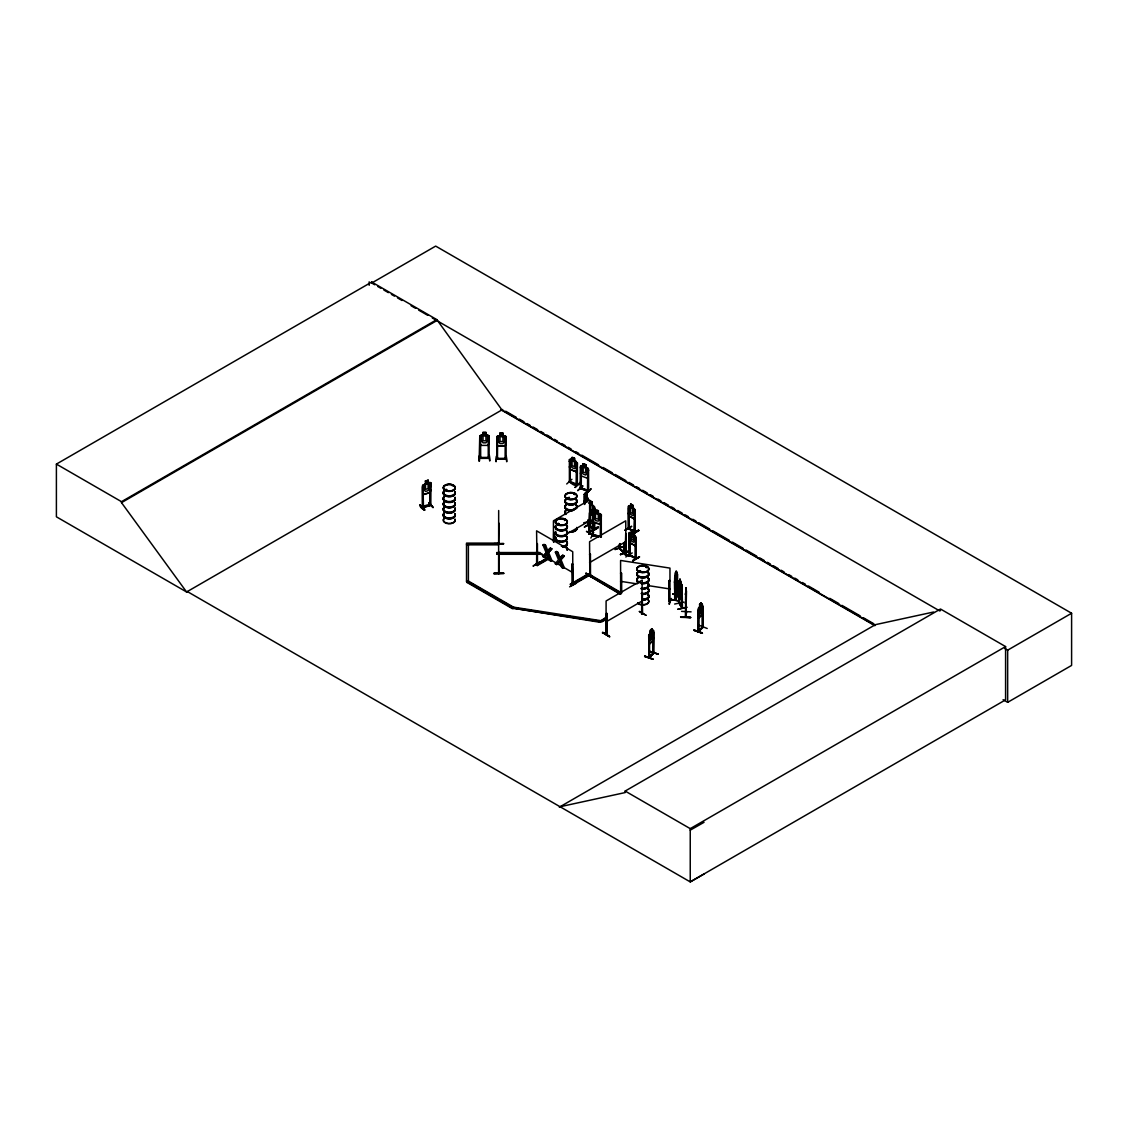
<?xml version="1.0" encoding="UTF-8"?>
<svg xmlns="http://www.w3.org/2000/svg" width="1128" height="1128" viewBox="0 0 1128 1128"><rect width="100%" height="100%" fill="white"/><g stroke="black" fill="none" stroke-linecap="round" stroke-linejoin="round"><path stroke-width="1.5" d="M685.754 597.896L685.937 595.119M686.078 599.335L685.514 603.579L686.148 596.218M686.473 611.517L685.894 617.199L685.951 587.66L685.754 589.253M680.903 617.312C710.908 618.398 660.557 615.507 690.477 617.622M430.797 505.372L430.952 504.54L429.853 505.414L430.572 505.132C432.123 502.876 418.46 507.656 423.367 507.008M430.755 505.104L422.267 507.628L423.367 507.544L423.127 486.535L423.352 507.6M685.627 593.215L685.457 594.752L686.078 588.999L685.627 616.579M674.544 582.612C673.895 581.174 677.265 571.84 677.124 577.451M674.643 582.626L674.911 579.538M677.138 579.524L674.939 586.687L677.265 579.496M670.272 599.504L679.521 601.055L670.286 599.151M685.754 590.705L685.951 587.66M685.838 596.021L685.655 597.713L685.838 587.66M685.838 598.08L685.655 599.772L685.556 598.615M686.487 590.875L686.007 612.166M686.487 612.18L685.951 617.086M691.097 611.855L681.538 611.362M675.348 599.053C673.515 602.366 679.676 594.414 676.983 595.415M677.632 595.076L677.406 594.766M577.24 485.139L577.324 462.677L577.324 485.125C572.404 486.929 567.976 478.794 570.148 482.474L570.246 461.408L569.33 461.296L570.246 461.408M570.331 482.276L569.485 481.966L577.508 484.955M576.507 463.946L577.423 464.059L576.507 463.946L576.422 484.814L577.409 484.899M587.505 467.838L588.435 469.093L588.435 491.526L588.351 469.093L587.505 467.838L581.272 465.61L580.441 466.216L580.356 488.579L580.666 487.62L587.716 490.497M581.174 467.979L581.258 488.875L581.357 467.824L580.441 467.711L581.357 467.824M587.674 490.525L588.619 491.371L580.582 488.368L580.624 467.556M649.559 657.427L649.559 634.472L650.447 630.298L651.913 628.677L651.942 631.412L652.999 630.185L653.549 630.721M699.656 606.864L698.824 608.514L698.866 631.468C694.439 632.709 710.654 620.64 698.105 631.722L698.105 609.317L699.712 606.906L699.571 604.27L701.264 602.747L699.571 604.27M698.02 616.142L698.599 618.257L698.528 607.851L702.363 604.241L702.406 627.549L702.899 606.201L703.266 627.14L698.345 631.877L698.542 610.431M675.587 584.29L675.066 588.308L675.757 584.515L676.462 585.39L675.926 583.543M675.094 583.768L676.292 574.42L675.517 576.055L675.39 599.87M702.871 611.545L702.236 614.506L698.556 618.102M702.772 611.517L702.377 614.591L698.514 618.214M682.13 592.877L681.679 594.851L682.102 592.792M677.152 584.276L675.475 591.255M675.122 599.56L674.699 600.237L674.671 577.804L676.997 572.249L677.364 595.542L677.604 574.194M644.807 655.946L653.056 659.203L644.567 656.566M702.307 632.808C676.715 623.883 719.481 639.35 694.044 630.326M498.675 510.519L498.604 573.616L498.618 572.291L499.069 572.869M499.013 552.212L499.013 573.644L499.041 572.812M446.251 490.201L445.264 489.651M445.461 489.778L446.533 489.355M446.392 490.158L445.602 489.439M446.914 490.13L446.73 489.707M452.342 485.858L452.92 485.59M559.093 524.168L558.191 523.392L557.303 524.168M558.022 523.575L558.6 523.801M557.866 524.097L558.741 524.125M569.414 497.377A5.964 3.44 0 0 0 566.749 498.266L568.695 498.054M564.62 520.431L565.213 519.881L564.747 520.459M573.955 494.332L574.631 493.895L574.476 494.628M640.45 571.247L639.139 571.022L640.45 570.754M646.767 567.44L646.02 567.44M646.654 567.483L645.935 567.384M682.13 585.968L682.045 608.387L682.13 585.968L679.282 580.483L680.085 581.639L679.987 579.087L679 603.184M682.017 608.316L682.13 586.955L682.44 608.344L678.971 602.437L679.662 602.86M681.82 607.118L682.102 607.597M683.667 602.126L674.629 604.044M679.507 593.441L679.817 594.202L680.367 592.778L681.213 596.543L681.241 590.593L680.353 591.608L679.507 587.674L680.903 599.461L680.875 596.754M585.841 573.616C607.428 586.109 571.558 565.072 592.99 576.93M586.165 573.376L593.046 577.296M602.366 632.879C603.057 630.425 618.356 643.496 602.69 632.3M428.203 482.84L430.995 482.911L429.923 492.527L423.493 494.431M430.995 489.806L430.036 492.64L423.479 494.6L422.704 485.421L425.411 483.672M634.26 519.077L635.092 516.934L634.331 519.035L629.029 516.074L628.352 513.113M635.064 545.698L629.847 542.681L629.156 539.734L629.833 542.695L635.05 545.712L635.91 543.541M623.234 546.727L614.957 549.548L623.023 546.558M648.783 642.199L648.699 635.275L653.098 630.214M649.587 657.384L653.634 653.027L648.755 657.694L648.755 635.261L650.447 632.864L650.306 630.242L651.998 628.705M430.924 505.344L422.464 507.84L422.563 485.364L430.008 482.305M420.095 504.907C431.686 514.749 418.291 507.896 420.152 504.851M424.466 510.152L420.095 505.189L424.537 510.209M577.24 469.53L576.366 471.842L570.148 469.544L569.33 466.696M588.351 475.945L587.476 478.258L581.258 475.96L580.441 473.111M489.199 442.796L488.128 445.405L480.739 445.405L479.767 442.796M505.118 446.166L497.73 446.11L496.757 443.558L497.73 446.166L505.118 446.166L506.19 443.558L506.19 436.649M679.493 588.633L680.015 582.654L681.481 591.946L681.002 599.447M621.415 573.278L620.583 573.151L621.415 573.278L621.415 593.384M620.485 594.005L620.611 593.032L620.795 593.793M620.456 593.497L621.26 591.1M669.115 580.652L670.046 580.596L669.115 580.652L669.186 601.591L669.976 601.703L669.961 568.103L620.583 560.461L620.654 594.089M669.017 600.97L670.06 600.66L670.145 601.478L669.031 601.548L669.2 580.469M669.144 601.548L669.961 601.421M668.946 603.861L671.329 598.46L669.355 604.27M631.75 526.423L624.997 530.019M533.206 566.143L540.002 561.871L533.262 565.805M584.389 527.213L591.185 522.941L584.445 526.875M625.786 556.978L632.202 552.931M513.085 608.203L513.564 607.16L600.519 620.611L600.04 622.303L513.085 608.203L600.04 621.655L600.519 620.611M513.085 608.852L513.564 607.16L468.388 581.075L466.527 581.075M675.094 581.724L675.517 582.908L676.715 578.34L676.292 573.574M675.503 587.688L676.292 581.258L675.517 582.908M675.376 588.661L674.812 589.859L676.842 585.742M676.151 588.478L675.644 590.381L676.151 589.338M675.164 600.237L675.489 572.615C677.265 567.313 675.559 576.422 676.899 572.234M675.658 572.77L676.151 571.727L675.658 573.63M675.009 578.875L675.066 600.336M675.517 580.849L676.292 579.214L676.321 589.493M679.014 595.217L672.979 593.906M675.348 599.194L677.491 594.738M674.77 600.223L677.237 595.02M536.745 563.45L537.506 564.635L536.745 564.211M587.702 525.493L587.773 520.234M588.449 525.084L587.674 524.675L588.449 525.295M588.365 525.845L588.619 520.445M593.864 528.214L594.766 528.369L587.984 525.267L587.998 520.093M594.047 528.722L594.766 529.131L588.689 525.169M572.107 584.163L572.798 585.291L572.728 551.705L536.59 530.837L537.069 564.733M572.037 584.896L573.052 585.122L572.347 563.901L572.728 585.249L572.051 584.938L572.347 563.901M629.114 555.258L629.791 555.568M479.767 435.916L479.132 460.957M479.527 460.943L479.555 455.374L479.09 461.014M496.517 456.163L496.066 461.761L496.602 455.797M628.423 528.651L634.782 531.175L635.092 532.472L635.022 510.025L629.128 505.682L628.352 506.232L628.324 528.637L635.022 532.43M629.241 528.031C627.379 527.269 630.185 528.355 628.86 528.947L629.227 507.938M629.297 528.849L629.227 514.904M634.641 511.069L634.317 532.063L634.641 511.069L635.318 532.331L634.57 531.894M566.707 483.968L571.924 479.287M577.79 490.708L582.922 486.041M590.861 538.056L593.737 532.374M619.596 548.137L619.991 548.011M624.235 542.568L624.292 553.044L619.089 548.462L619.159 544.965M619.906 548.758L619.441 544.852M623.713 551.775L624.588 552.917L623.995 552.424M623.699 552.607L624.052 543.781M595.429 510.18L595.485 512.916L593.991 513.494L593.991 518.288L595.485 520.614L598.291 521.136L599.786 519.359L599.786 514.565L598.291 513.423L598.418 510.73C593.229 507.276 597.502 514.819 593.384 512.366L592.397 513.169L593.427 512.464M593.356 512.422L600.322 513.719L601.28 514.833L601.309 537.182M593.201 514.819L592.369 514.664L593.201 514.819L593.215 535.729M598.39 513.367L601.379 514.819L600.378 524.026L593.427 522.645M593.328 522.786L592.426 519.994L593.328 522.786L600.378 524.026M600.491 516.159L601.407 516.13L600.491 516.159L600.491 537.027M592.426 513.113L592.355 535.574L592.609 534.545L600.392 536.477M593.3 514.636L593.159 535.701M601.309 536.42L593.399 534.968M589.817 532.909L589.197 534.052L589.577 512.648L589.309 533.981M625.8 554.341C624.884 556.428 626.548 552.114 625.279 554.37M642.565 613.773L642.241 592.778L641.804 614.168L642.015 613.378M649.559 656.665L649.178 657.018M653.606 630.637L653.197 653.394M574.067 494.374L574.857 494.12M558.515 524.097L557.697 523.604M565.156 519.923L564.423 520.318M550.422 548.039L546.925 551.818L544.5 545.839L542.977 544.951L544.034 544.345L545.571 545.233L547.982 551.197L550.422 548.039L551.888 548.871L547.658 553.411L550.831 561.152L551.888 560.545L548.73 552.805M559.319 558.98L560.376 558.36L557.965 552.396L556.428 551.507L555.371 552.114L556.908 553.002L559.319 558.98L561.772 555.808L562.83 555.202L564.282 556.034L560.066 560.574L563.239 568.315L564.296 567.694L561.124 559.953M560.376 558.36L562.83 555.202M542.977 544.951L546.079 552.579L542.878 556.555L544.331 557.401L546.826 554.172L549.294 560.264L550.831 561.152M547.052 554.638L544.331 557.401M555.371 552.114L558.487 559.742L555.272 563.718L556.724 564.564L559.234 561.335L561.688 567.426L563.239 568.315M560.292 560.729L556.724 564.564M546.079 553.298L542.878 556.555M547.658 553.411L551.888 548.871M560.066 560.574L564.282 556.034M681.608 598.066L681.002 596.881M479.611 457.39L480.655 457.362L480.683 458.335L480.584 437.283L479.71 437.283M479.611 458.151L480.486 458.123M506.063 458.884L496.799 458.842M624.574 552.184L619.145 548.462L619.54 547.602M619.963 548.8L619.906 543.541M584.205 494.374L585.545 495.164L585.545 492.584M650.63 630.439L651.589 629.509L650.63 631.299M649.291 636.389L649.136 657.836L653.916 653.126L653.916 632.258L653.197 632.596L653.14 653.507M653.916 632.258L653.197 632.596M658.202 654.141L649.954 651.321M702.335 604.354L701.207 605.44L701.122 602.846L701.926 605.496L701.122 613.124L699.628 614.577L698.824 613.308M653.521 653.549L654 652.351L653.14 652.745M649.333 656.665L653.14 652.971M703.181 606.3L702.462 606.624M702.42 626.66L702.786 626.83M707.214 628.479L698.965 625.222M679.028 603.297L681.975 608.316M479.767 435.972L482.911 434.999M479.879 436L480.824 435.084L488.057 435.14L489.101 436M505.048 435.901L506.091 436.748L506.134 459.138L496.799 459.152L496.757 436.663L499.901 435.746M496.757 436.733L497.815 435.831L505.09 435.817L503.046 435.746M570.26 459.251L569.33 459.815L571.981 459.871M570.176 459.209L577.268 462.734M574.688 458.236L575.858 467.034L574.533 468.599L572.065 467.697L570.74 465.145L570.74 460.351L572.065 459.984C569.203 454.443 578.579 460.224 572.065 457.418M574.631 460.844L576.394 461.437M581.272 465.61L580.525 466.287M585.728 464.694L583.077 463.721L585.728 464.694L585.644 467.316L586.969 468.656L586.969 473.45L585.644 475.015L583.176 474.098L581.851 471.56L581.851 466.766L583.176 466.4L583.232 463.777L583.176 466.4M585.728 467.26L585.784 464.637M570.331 481.543L577.099 484.349M587.617 470.362L588.534 470.475L587.617 470.362L587.646 491.314L587.801 470.207M576.436 484.786L576.69 463.791M580.06 482.333L575.266 487.493M574.829 487.366L580.441 482.869M581.343 487.902L581.033 488.861M581.442 488.17L588.52 490.553M585.94 493.782L591.157 488.706L586.377 493.895M588.901 533.911L589.648 533.474M589.789 533.713L589.577 499.958L553.439 520.826L553.439 541.891M590.423 554.158L589.577 554.384L590.423 554.158L590.494 574.984L589.62 575.195M625.969 554.539L625.73 520.826L589.577 541.708L589.803 575.435L589.817 554.511M606.103 633.753L606.469 633.88M606.779 634.119L606.032 634.556L606.103 600.956L642.241 580.088L641.564 614.041L642.481 613.773L641.635 613.914M606.906 633.598L606.469 634.641M558.938 524.182L558.43 524.548A5.978 3.454 0 0 0 557.133 525.056M639.252 570.74L640.027 570.683M638.871 571.135L640.168 571.558L640.112 570.599M653.591 652.28L653.972 653.084M702.885 626.815L698.881 630.792M628.423 506.303L629.17 505.781M629.241 532.924L629.974 532.402L635.022 535.391L635.811 543.597M479.71 457.39L479.809 458.391L489.199 458.335M479.71 458.151L489.199 458.151M479.64 457.601L489.199 457.573M506.091 438.031L505.231 438.031L505.118 459.096L505.118 458.137L506.19 458.137M496.799 458.391L506.19 458.335M649.22 657.751L649.122 636.925M702.829 627.563L702.236 604.326M590.014 503.342L590.014 500.776L592.256 502.045L592.256 504.625M592.186 502.087L589.93 500.818M594.682 513.466L594.498 506.796L588.816 502.848L590.085 503.483M593.821 508.037L594.682 508.249L593.821 508.037L593.821 513.254M554.045 533.163L554.045 541.539M536.815 543.372L536.59 564.465M589.14 534.052L589.817 512.775M587.801 524.746L588.619 524.872M586.447 531.485L593.554 535.264L586.729 531.373M594.682 529.088L593.751 528.863L594.442 529.258L594.682 522.165M591.269 530.766C603.593 522.123 596.909 530.639 591.312 530.823M591.636 531.373L598.362 527.425M572.968 564.24L572.122 564.028M625.053 554.779L625.73 533.516L625.969 554.595M625.405 554.877L625.969 533.643M629.791 534.7L629.17 534.348L629.861 555.611M633.682 534.461L634.641 536.04L634.641 540.834L633.527 542.244L631.454 541.045L630.341 538.352L631.384 530.654L633.682 531.894L633.527 534.545L635.91 536.646L635.924 559.065L635.233 558.755L635.473 537.675L636.15 558.938L629.551 555.089M636.079 538.028L635.233 537.802M622.882 552.241L629.325 555.921M590.494 574.984L590.127 574.096L589.507 575.294M589.803 574.674L590.254 574.307M569.598 586.828L576.38 583.261M629.988 554.609L629.1 554.426L629.861 554.849M635.854 558.261C635.473 557.768 634.796 558.43 629.212 555.286L629.241 532.811L631.539 533.304M635.402 557.951L629.861 555.075L636.051 558.064M632.667 560.531L639.435 556.626L632.723 560.602M606.709 613.294L606.906 634.359L606.949 613.42M641.804 614.168L642.481 592.905M639.364 611.475L646.189 615.352M639.393 611.503L645.836 615.183M606.103 634.429L607.033 634.274L606.328 634.641L606.328 613.773M187.417 591.594L186.684 592.031L56.4 516.807L56.4 464.101L371.732 282.042L436.832 319.619L501.932 409.915L874.651 625.109M371.732 282.042L371.732 283.015L435.676 246.101L1071.6 613.251L1071.6 665.421L1007.656 702.335L1003.088 699.684M56.4 464.101L121.5 501.678L436.832 319.619M704.041 874.031L690.237 881.899L187.333 591.551L186.585 591.974L121.5 502.651L436.832 320.592M186.585 591.974L502.665 409.492M500.014 599.983L513.564 607.809L512.253 608.57L467.077 582.485L468.388 581.075M467.077 582.485L468.388 581.724L496.997 598.249M544.5 545.839L545.571 545.233M566.989 533.882L589.577 520.84M630.566 504.033L632.864 505.274L633.837 509.419L633.837 514.213L632.723 515.623L630.651 514.424L629.537 511.731L629.537 506.937L630.651 506.726L630.651 503.99L632.864 505.274M632.864 507.84L632.723 505.358M549.336 558.614L537.295 565.565L535.969 564.804L548.025 557.204M535.969 564.804L548.025 557.852M556.908 553.002L557.965 552.396M634.303 508.672L635.092 510.025M549.336 557.965L537.295 564.916L535.969 564.155M549.294 560.264L550.351 559.657L548.504 555.089M635.247 511.421L634.401 511.21M555.272 563.718L556.344 563.112M624.94 530.329L631.44 526.311M561.688 567.426L562.759 566.806M629.071 528.44L634.909 531.64M634.331 532.035L635.261 532.261M633.175 533.135L638.631 530.047L633.555 533.784M633.175 533.572L638.659 530.414M633.513 533.713L638.97 530.611M589.577 562.576L625.73 541.708M467.077 581.836L512.253 607.921L513.564 607.16M619.878 592.553L589.761 575.167L571.642 585.615L570.331 584.205L588.407 573.771L621.387 592.778M574.843 582.245L586.898 575.294M570.331 584.205L571.642 584.967L589.93 574.603M606.103 619.427L601.576 622.036L600.265 621.274L606.3 617.143M600.265 621.274L606.3 617.791M600.265 620.626L601.576 621.387L606.103 618.764M606.103 621.824L642.241 600.956M559.319 807.169L875.399 624.672L933.631 612.01M560.052 806.731L625.152 792.575L625.152 791.066L940.484 609.007L1005.584 646.584L1005.584 699.839L690.237 881.899L690.237 828.643L1005.584 646.584M940.484 610.516L939.751 610.953L432.292 317.969M1004.639 648.417L1007.656 650.165L1071.6 613.251M690.237 830.166L704.041 822.298M592.383 535.335L599.081 536.576M446.716 490.13L446.321 490.257M567.144 497.815L568.456 497.815M568.258 498.195L567.342 498.195M567.553 498.703L568.399 498.449M670.06 600.914L669.2 600.815M619.681 548.363L623.713 551.987M628.747 551.747L620.4 554.497L628.747 551.761M620.4 554.497C636.897 548.617 625.758 550.69 620.682 554.736M593.159 534.94L592.355 535.574M569.428 481.219L570.232 481.487M587.843 490.299L587.942 491.047M425.355 481.05L428.161 480.218L428.062 482.897L429.514 483.39L429.514 488.184L428.104 490.652L425.496 491.427L424.1 489.792L424.1 484.998L425.496 483.729L425.355 481.05L428.104 480.387M422.619 507.797L422.365 486.76L423.282 486.704M429.853 505.414L429.937 484.518L430.713 484.279M428.682 502.75L433.067 507.671L429.148 502.609M584.163 494.29L584.248 502.806M587.209 501.622L586.729 494.12L586.588 502.383L585.446 500.832M584.558 495.77L584.558 504.47M589.549 520.939L592.524 520.29M592.538 520.628L583.669 522.8M679.507 586.588L680.974 595.88L680.974 583.402L681.763 584.459M678.971 603.311L679.056 580.835L679.267 590.818L681.679 594.851M679.267 590.818L679.056 587.716M678.844 592.567L679.972 597.727M679.352 603.212L681.777 607.287M686.839 607.118L677.759 609.275M686.839 607.4L677.801 609.303M569.245 481.416L570.148 481.712M569.513 482.009L569.654 481.233M570.021 482.446L570.063 481.726M581.258 488.114L580.497 487.874M629.452 554.327L629.65 555.568M628.55 528.412L633.259 531.133M634.57 531.133L634.881 531.669M677.35 595.598L677.167 572.601M489.073 457.601L479.809 457.601M488.339 458.123L489.002 458.123M489.143 458.377L489.101 435.93M505.259 458.123L506.091 458.137M622.571 552.353L629.382 556.245M567.652 497.885L567.962 497.744M558.43 524.548L557.584 524.294M594.4 529.258L594.442 522.306M635.572 558.557L635.473 544.627M628.62 528.454L628.381 507.727L629.001 508.079M619.385 548.293L624.517 552.889L624.517 542.455M585.446 495.178L585.446 502.891L585.404 492.471L586.729 494.12M499.013 523.209L498.689 544.627L499.013 543.259M494.05 543.597L503.638 543.569L497.251 543.893M497.251 543.71L503.638 543.851M494.05 573.221C523.604 572.911 473.661 574.124 503.638 573.193M494.05 573.588L503.638 573.644M482.911 432.489L486.055 432.489M499.901 435.817L499.901 433.18L503.046 433.18L503.046 435.817L504.512 436.748L504.512 441.541L502.947 443.6L500.014 443.6L498.435 441.541L498.435 436.748L500.014 435.901L500.014 433.265M499.901 433.237L503.046 433.237L502.947 435.901M486.055 434.999L489.199 435.958M489.101 437.283L488.241 437.283L488.241 458.391L489.199 457.39M479.71 437.467L480.584 437.467M488.241 437.467L489.101 437.467M496.701 438.031L497.575 438.031L497.476 459.152C498.943 457.799 495.178 458.123 497.575 458.095M496.701 438.228L497.575 438.228M505.231 438.228L506.091 438.228M489.34 455.416L489.735 461.014L489.27 455.077M466.527 544.189L498.477 544.189M466.527 544.838L498.477 544.838L498.477 543.118L466.527 543.118L466.527 581.724L468.388 581.724L468.388 544.189M540.101 552.551L496.771 552.551L496.771 554.285L541.835 554.285M496.771 553.199L536.632 553.199M496.771 553.636L541.835 553.636M685.754 592.045L685.471 617.072M680.931 617.044L690.505 617.369M590.184 574.899L590.184 554.031M651.857 631.384L652.661 631.454L651.857 639.082L650.362 640.535L649.559 639.266M620.583 581.329L635.91 583.712M647.824 585.545L669.961 588.971M515.313 608.091L518.781 608.626M522.264 609.162L525.747 609.698M529.215 610.234L541.398 612.123M544.866 612.659L548.349 613.195M551.832 613.731L555.3 614.266M558.783 614.816L562.266 615.352M565.734 615.888L570.951 616.692M579.651 618.031L591.819 619.921M595.302 620.456L600.519 621.26M675.489 572.615L675.037 576.323M674.643 589.507L674.572 582.57M672.866 594.089L679.155 594.921L672.852 594.244M592.369 535.532L598.968 536.745M679.267 602.972L679.662 603.691L679.634 593.201M669.961 600.66L669.835 601.689M506.218 455.797L506.726 461.761L506.275 456.163M694.016 630.425L702.321 633.231M658.216 654.184L649.714 651.617M570.26 469.431L576.366 471.687M582.584 485.971L577.86 490.37M580.441 488.579L588.351 491.498M594.104 528.764L594.061 523.547M629.509 555.103L629.311 532.881M588.055 524.52L588.449 525.845L588.379 520.586M639.999 570.81L640.605 570.951M569.386 482.22L569.386 459.759M592.115 504.625L594.357 506.824M590.014 504.371L592.115 505.555M590.014 509.165L592.115 510.349M590.014 511.224L592.115 512.408L593.229 510.984L593.229 506.19L592.115 504.709M589.803 513.508L592.411 515.059M598.348 527.41L591.312 531.119M587.998 525.31L592.665 527.974M587.773 525.451L592.426 528.115M589.817 532.881L589.14 533.502M602.69 632.596L609.557 636.559L602.648 632.681M371.732 283.015L374.764 284.764M377.795 286.512L380.827 288.26M383.844 290.009L388.384 292.631M391.416 294.38L394.447 296.128M397.479 297.877L402.019 300.499M411.1 305.744L415.64 308.367M418.671 310.115L427.752 315.346M505.711 411.241L516.356 417.388M519.402 419.151L523.97 421.787M527.002 423.536L530.047 425.298M533.093 427.047L537.661 429.683M540.707 431.446L543.738 433.208M546.784 434.957L551.352 437.594M554.398 439.356L557.429 441.104M561.998 443.741L565.043 445.504M568.089 447.252L571.12 449.014M575.689 451.651L578.734 453.4M581.78 455.162L598.517 464.821M603.071 467.457L612.208 472.731M615.239 474.479L625.899 480.627M628.93 482.389L633.499 485.026M636.544 486.774L639.59 488.537M642.636 490.299L647.19 492.922M650.236 494.684L653.281 496.447M657.836 499.069L660.881 500.832M663.927 502.594L668.495 505.231M671.541 506.98L674.572 508.742M677.618 510.49L682.186 513.127M685.232 514.89L688.263 516.638M692.832 519.275L695.877 521.037M698.923 522.786L709.568 528.933M712.614 530.696L729.351 540.354M732.382 542.117L743.042 548.264M746.073 550.013L756.733 556.174M759.764 557.923L764.333 560.56M767.378 562.322L770.424 564.071M773.47 565.833L778.024 568.47M781.07 570.218L784.115 571.981M788.669 574.617L791.715 576.366M794.761 578.128L797.806 579.877M802.375 582.513L805.406 584.276M808.452 586.024L819.097 592.186M829.757 598.333L838.88 603.593M841.925 605.355L860.185 615.888M863.216 617.65L873.876 623.798M500.931 409.774L874.877 625.673M629.17 515.975L634.274 518.922M629.142 535.278L635.825 539.114M549.364 548.645L550.831 549.491M561.772 555.808L563.224 556.654M620.076 593.525L588.449 575.266L620.076 594.188M536.59 551.705L572.728 572.573M625.152 791.066L690.237 828.643M505.09 435.746L506.19 436.719M536.618 564.437L537.436 564.592L537.436 543.724M430.952 482.854L430.811 505.4M429.937 484.518L429.994 505.584M429.119 502.566L433.067 507.233M585.644 493.317L586.391 495.178L585.644 494.177M586.588 496.658L587.519 497.829L584.572 494.008M585.446 496.038L586.588 497.589M679.225 594.005L681.707 598.051M680.184 596.698L680.79 597.727M680.184 597.558L680.79 598.587M679.987 579.087L680.974 583.402M680.184 579.947L680.804 581.836L680.184 580.793M556.428 551.507L558.304 556.076M479.879 442.782L480.824 445.264M649.756 651.505L657.948 654.014M681.65 584.544L682.003 585.968M676.744 575.534L677.026 577.437M674.671 584.656L675.037 586.701M584.304 501.184L584.671 504.174L584.262 501.142M682.031 590.79C676.433 576.732 681.58 584.741 681.932 590.818M685.457 601.576L685.627 603.593M1007.656 650.165L1007.656 702.335M630.721 504.117L630.721 506.683M630.016 541.525L630.087 555.484M623.77 543.879L623.742 552.664M621.5 573.08L621.5 593.201M619.624 543.64L619.681 548.913M600.589 515.975L600.589 536.843M594.428 506.782L594.428 512.013M594.061 507.896L594.061 513.113M593.821 523.688L593.836 528.99L593.751 528.101M592.115 502.143L592.115 514.974L590.014 513.79L590.014 500.776M554.285 533.29L554.285 541.666M553.679 533.643L553.679 542.032M537.21 543.865L537.295 565.565M489.199 435.901L489.199 442.853M479.879 435.944L479.879 442.839M428.161 480.218L428.104 482.953M369.18 281.845L369.18 285.299M121.5 501.678L121.5 502.651M648.121 578.241A6.063 3.497 0 0 1 647.683 582.119A6.063 3.497 0 0 1 641.31 583.359M638.589 582.457A6.063 3.497 0 0 1 637.63 578.241M648.036 578.593A5.964 3.44 0 0 1 647.613 582.415A5.964 3.44 0 0 1 641.324 583.641M638.659 582.753A5.964 3.44 0 0 1 637.701 578.593M648.022 583.106A5.936 3.426 0 0 1 647.585 586.898A5.936 3.426 0 0 1 641.338 588.125M637.137 583.923A5.936 3.426 0 0 1 637.729 583.106M648.121 572.474A6.063 3.497 0 0 1 642.875 577.719A6.063 3.497 0 0 1 637.63 572.474M648.036 577.635A5.964 3.44 0 0 1 647.613 581.456A5.964 3.44 0 0 1 641.324 582.683M639.886 582.33A5.964 3.44 0 0 1 637.701 577.635M648.036 572.841A5.964 3.44 0 0 1 642.875 578.001A5.964 3.44 0 0 1 637.701 572.841M648.121 577.945A6.063 3.497 0 0 1 647.683 581.822A6.063 3.497 0 0 1 641.31 583.063M639.844 582.725A6.063 3.497 0 0 1 637.63 577.945M648.121 572.178A6.063 3.497 0 0 1 642.875 577.423A6.063 3.497 0 0 1 637.63 572.178M648.036 571.868A5.964 3.44 0 0 1 642.875 577.043A5.964 3.44 0 0 1 637.701 571.868M648.05 583.416A5.978 3.454 0 0 1 647.613 587.251A5.978 3.454 0 0 1 641.324 588.478M648.022 599.518A5.936 3.426 0 0 1 645.851 604.199A5.936 3.426 0 0 1 637.729 602.944M648.036 589.253A5.964 3.44 0 0 1 642.875 594.414M648.036 594.047A5.964 3.44 0 0 1 642.875 599.208M648.05 599.828A5.978 3.454 0 0 1 645.865 604.537A5.978 3.454 0 0 1 637.701 603.283M648.121 588.59A6.063 3.497 0 0 1 647.683 592.468A6.063 3.497 0 0 1 641.31 593.723M648.05 588.28A5.978 3.454 0 0 1 647.613 592.115A5.978 3.454 0 0 1 641.324 593.342M648.036 583.937A5.95 3.44 0 0 1 647.599 587.759A5.95 3.44 0 0 1 641.338 588.985M648.064 583.655A5.992 3.454 0 0 1 647.627 587.491A5.992 3.454 0 0 1 641.324 588.731M648.036 595.006A5.964 3.44 0 0 1 642.875 600.181M648.121 594.653A6.063 3.497 0 0 1 642.875 599.899M648.121 594.357A6.063 3.497 0 0 1 642.875 599.602M648.121 588.886A6.063 3.497 0 0 1 642.875 594.132M576.211 505.33A6.063 3.497 0 0 1 576.817 507.995M573.997 510.124A6.063 3.497 0 0 1 566.679 509.56A6.063 3.497 0 0 1 565.72 505.33M572.502 510.744A5.964 3.44 0 0 1 566.228 509.518A5.964 3.44 0 0 1 565.791 505.696M576.126 505.696A5.964 3.44 0 0 1 576.93 507.417M565.791 513.635A5.964 3.44 0 0 1 565.791 510.194M576.211 499.577A6.063 3.497 0 0 1 570.965 504.822A6.063 3.497 0 0 1 565.72 499.577M566.679 498.858A6.063 3.497 0 0 1 569.4 497.941M576.126 504.738A5.964 3.44 0 0 1 570.965 509.898A5.964 3.44 0 0 1 565.791 504.738M576.14 499.944A5.978 3.454 0 0 1 570.965 505.118A5.978 3.454 0 0 1 565.791 499.944M566.735 499.225A5.978 3.454 0 0 1 569.414 498.322M576.211 505.034A6.063 3.497 0 0 1 575.252 509.264M573.997 509.828A6.063 3.497 0 0 1 566.679 509.264A6.063 3.497 0 0 1 565.72 505.034M576.211 499.281A6.063 3.497 0 0 1 570.965 504.526A6.063 3.497 0 0 1 565.72 499.281M566.679 498.562A6.063 3.497 0 0 1 569.4 497.645M576.126 498.971A5.964 3.44 0 0 1 570.965 504.145A5.964 3.44 0 0 1 565.791 498.971M565.791 514.495A5.964 3.44 0 0 1 565.791 511.054M576.916 528.651A5.95 3.44 0 0 1 569.428 531.979M569.428 531.64A5.936 3.426 0 0 0 576.704 527.439A5.95 3.44 0 0 1 570.965 531.753M566.552 536.167A5.992 3.454 0 0 1 562.139 541.313A5.992 3.454 0 0 1 555.568 536.999M566.609 525.408A6.063 3.497 0 0 1 562.153 530.639A6.063 3.497 0 0 1 555.498 526.254M557.077 524.689A6.063 3.497 0 0 1 558.332 524.139M566.538 525.775A5.978 3.454 0 0 1 562.139 530.921A5.978 3.454 0 0 1 555.582 526.607M566.609 525.112A6.063 3.497 0 0 1 562.153 530.343A6.063 3.497 0 0 1 555.498 525.958M557.077 524.393A6.063 3.497 0 0 1 558.332 523.843M566.524 524.816A5.964 3.44 0 0 1 562.139 529.948A5.964 3.44 0 0 1 555.596 525.648M557.147 524.097A5.964 3.44 0 0 1 558.374 523.547M566.538 531.528A5.978 3.454 0 0 1 562.139 536.674A5.978 3.454 0 0 1 555.582 532.36M566.609 531.175A6.063 3.497 0 0 1 562.153 536.392A6.063 3.497 0 0 1 555.498 532.021M566.609 530.879A6.063 3.497 0 0 1 562.153 536.096A6.063 3.497 0 0 1 555.498 531.725M566.538 530.569A5.978 3.454 0 0 1 562.139 535.715A5.978 3.454 0 0 1 555.582 531.401M566.552 536.35A5.992 3.454 0 0 1 562.139 541.51A5.992 3.454 0 0 1 555.568 537.182M566.51 536.9A5.95 3.44 0 0 1 562.139 542.032A5.95 3.44 0 0 1 555.611 537.732M566.552 536.59A5.992 3.454 0 0 1 562.139 541.736A5.992 3.454 0 0 1 555.568 537.421M566.538 542.187A5.978 3.454 0 0 1 562.9 547.249M566.609 541.525A6.063 3.497 0 0 1 562.928 546.657M566.524 541.229A5.964 3.44 0 0 1 561.363 546.389M566.609 541.821A6.063 3.497 0 0 1 562.928 546.953M566.609 547.291A6.063 3.497 0 0 1 567.215 549.942M566.538 546.981A5.978 3.454 0 0 1 567.13 549.59M566.609 547.588A6.063 3.497 0 0 1 567.215 550.238M566.538 547.94A5.978 3.454 0 0 1 567.342 549.674M455.134 497.857A6.063 3.497 0 0 1 448.479 502.242A6.063 3.497 0 0 1 444.023 497.011M455.049 498.209A5.978 3.454 0 0 1 448.493 502.524A5.978 3.454 0 0 1 444.094 497.377M455.007 502.707A5.936 3.426 0 0 1 448.493 506.994A5.936 3.426 0 0 1 444.122 501.875M455.021 503.074A5.95 3.44 0 0 1 448.493 507.374A5.95 3.44 0 0 1 444.122 502.242M455.134 492.104A6.063 3.497 0 0 1 448.479 496.475A6.063 3.497 0 0 1 444.023 491.258M455.049 497.236A5.978 3.454 0 0 1 448.493 501.551A5.978 3.454 0 0 1 444.094 496.405M455.035 492.457A5.964 3.44 0 0 1 448.493 496.757A5.964 3.44 0 0 1 444.108 491.625M455.134 497.561A6.063 3.497 0 0 1 448.479 501.932A6.063 3.497 0 0 1 444.023 496.715M455.134 491.808A6.063 3.497 0 0 1 448.479 496.179A6.063 3.497 0 0 1 444.023 490.962M455.049 491.484A5.978 3.454 0 0 1 448.493 495.798A5.978 3.454 0 0 1 444.094 490.652M455.134 514.269A6.063 3.497 0 0 1 448.479 518.654A6.063 3.497 0 0 1 444.023 513.423M455.049 514.622A5.978 3.454 0 0 1 448.493 518.936A5.978 3.454 0 0 1 444.094 513.79M455.007 519.12A5.936 3.426 0 0 1 448.493 523.406A5.936 3.426 0 0 1 444.122 518.288M455.219 504.456A5.936 3.426 0 0 1 447.731 507.769A5.936 3.426 0 0 1 444.122 502.736M455.063 519.444A5.992 3.454 0 0 1 448.493 523.759A5.992 3.454 0 0 1 444.079 518.612M455.063 503.257A5.992 3.454 0 0 1 448.493 507.572A5.992 3.454 0 0 1 444.079 502.411M455.134 508.516A6.063 3.497 0 0 1 448.479 512.887A6.063 3.497 0 0 1 444.023 507.671M455.035 513.649A5.964 3.44 0 0 1 448.493 517.963A5.964 3.44 0 0 1 444.108 512.831M455.035 508.869A5.964 3.44 0 0 1 448.493 513.169A5.964 3.44 0 0 1 444.108 508.037M455.134 513.973A6.063 3.497 0 0 1 448.479 518.344A6.063 3.497 0 0 1 444.023 513.127M455.134 508.22A6.063 3.497 0 0 1 448.479 512.591A6.063 3.497 0 0 1 444.023 507.374M455.049 507.896A5.978 3.454 0 0 1 448.493 512.211A5.978 3.454 0 0 1 444.094 507.064M653.521 637.489L653.013 640.521L649.249 644.187L648.755 642.1L649.375 644.088L653.112 640.549L653.606 637.517M679.197 583.698L678.844 585.658L679.296 583.684M644.779 656.299L653.013 659.175L644.765 656.341M487.522 440.794L485.956 442.839L483.024 442.839L481.444 440.794L481.444 436L483.024 435.14L482.911 432.433L486.055 432.433L485.956 435.14L487.522 436L487.522 440.794M651.857 632.244L650.362 633.696L650.362 638.49L651.857 637.024L651.857 632.244M700.855 603.536L699.882 605.327L700.855 603.536M701.122 606.272L699.628 607.724L699.628 612.518L701.122 611.066L701.122 606.272M639.449 556.95L632.737 560.94L639.505 557.035M427.639 480.951L425.961 482.305L427.639 480.951M428.104 483.799L425.496 484.575L425.496 489.369L428.104 488.593L428.104 483.799M587.533 497.772L587.97 499.267L587.533 497.772M485.435 432.997L483.545 432.997L483.545 433.857L485.435 433.857L485.435 432.997M502.425 433.758L500.536 433.758L500.536 434.618L502.425 434.618L502.425 433.758M485.956 436L483.024 436L483.024 440.794L485.956 440.794L485.956 436M502.947 436.748L500.014 436.748L500.014 441.541L502.947 441.541L502.947 436.748M597.784 511.195L595.993 510.871L595.993 511.717L597.784 512.056L597.784 511.195M598.291 514.283L595.485 513.762L595.485 518.556L598.291 519.077L598.291 514.283M574.096 458.602L572.502 458.01L574.096 459.449L574.096 458.602M585.206 465.018L583.613 464.426L585.206 465.864L585.206 465.018M574.533 461.761L572.065 460.844L572.065 465.638L574.533 466.555L574.533 461.761M585.644 468.176L583.176 467.26L583.176 472.054L585.644 472.956L585.644 468.176M591.735 502.355L590.381 501.593L591.735 503.215L591.735 502.355M632.357 505.57L631.017 504.808L632.357 506.43L632.357 505.57M632.723 508.784L630.651 507.586L630.651 512.38L632.723 513.578L632.723 508.784M633.16 532.19L631.835 531.415L633.16 533.036L633.16 532.19M633.527 535.391L631.454 534.193L631.454 538.987L633.527 540.185L633.527 535.391M680.974 589.027L680.001 587.434L680.974 589.042M680.974 591.086L680.001 589.479L680.974 591.1M639.886 571.783A5.992 3.454 0 0 0 648.868 568.78A5.992 3.454 0 0 0 639.886 565.791A5.992 3.454 0 0 0 639.886 571.783M639.9 572.22A5.95 3.44 0 0 0 648.826 569.245A5.95 3.44 0 0 0 639.9 566.27A5.95 3.44 0 0 0 639.9 572.22M639.886 571.966A5.992 3.454 0 0 0 648.868 568.977A5.992 3.454 0 0 0 639.886 565.974A5.992 3.454 0 0 0 639.886 571.966M567.99 498.844A5.95 3.44 0 0 0 576.916 495.869A5.95 3.44 0 0 0 567.99 492.894A5.95 3.44 0 0 0 567.99 498.844M567.99 499.337A5.936 3.426 0 0 0 576.901 496.362A5.936 3.426 0 0 0 567.99 493.387A5.936 3.426 0 0 0 567.99 499.337M565.791 510.519A5.978 3.454 0 0 0 565.791 513.973A5.978 3.454 0 0 1 565.791 510.575M567.962 499.055A5.992 3.454 0 0 0 576.958 496.052A5.992 3.454 0 0 0 567.962 493.063A5.992 3.454 0 0 0 567.962 499.055M558.374 524.717A5.978 3.454 0 0 0 567.342 521.728A5.978 3.454 0 0 0 558.374 518.739A5.978 3.454 0 0 0 558.374 524.717M558.388 525.183A5.95 3.44 0 0 0 567.313 522.208A5.95 3.44 0 0 0 558.388 519.232A5.95 3.44 0 0 0 558.388 525.183M558.36 524.901A5.992 3.454 0 0 0 567.342 521.911A5.992 3.454 0 0 0 558.36 518.922A5.992 3.454 0 0 0 558.36 524.901M446.293 490.525A5.95 3.44 0 0 0 455.219 487.55A5.95 3.44 0 0 0 446.293 484.575A5.95 3.44 0 0 0 446.293 490.525M446.307 491.004A5.936 3.426 0 0 0 455.219 488.043A5.936 3.426 0 0 0 446.307 485.068A5.936 3.426 0 0 0 446.307 491.004M445.038 490.172A5.992 3.454 0 0 0 455.063 488.621A5.992 3.454 0 0 0 447.717 484.391A5.992 3.454 0 0 0 445.038 490.172"/></g></svg>
